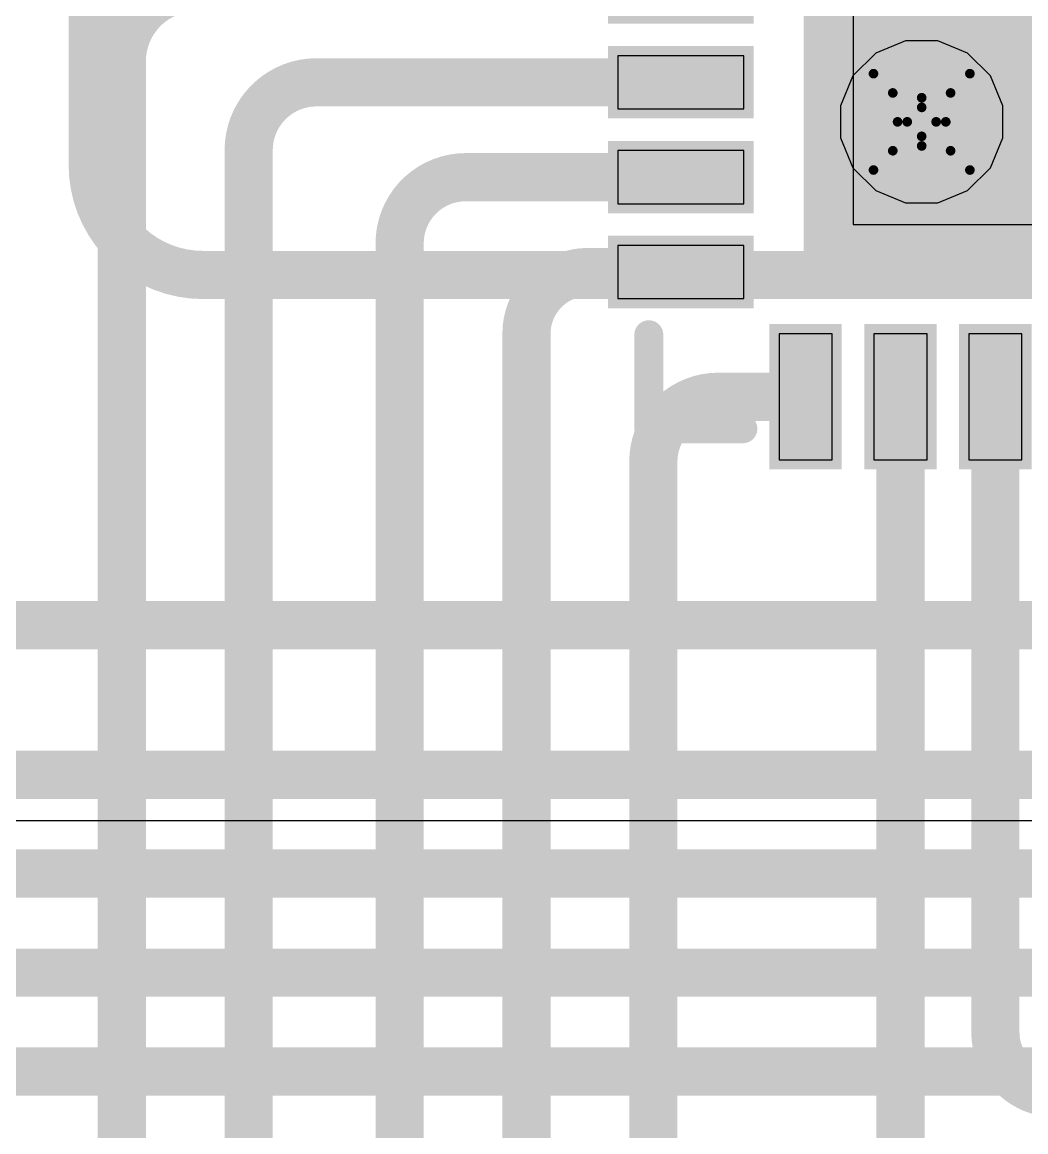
# Model space of a CAD drawing. Header units: inches. Extents: x -2 to 5376, y -4 to 5426.
# Drawn here: x 72.27 to 77.56, y 26.58 to 32.43 of the extents above; entities that cross this region are included whole.
import ezdxf

# ---------------------------------------------------------------- set-up
doc = ezdxf.new("R2010")
doc.units = ezdxf.units.IN
for name, color, linetype in [('Bottom Layer', 5, 'Continuous'), ('Drill Drawing', 1, 'Continuous'), ('Layer 1', 16, 'Continuous'), ('Layer 2', 76, 'Continuous'), ('Top Layer', 1, 'Continuous'), ('Top Overlay', 2, 'Continuous'), ('Top Paste', 8, 'Continuous'), ('Top Solder', 216, 'Continuous'), ('Via Holes', 16, 'Continuous')]:
    doc.layers.add(name, color=color, linetype=linetype)

# ---------------------------------------------------------------- blocks, each defined once
blk = doc.blocks.new('40_LFCSP_WQ__6_6__146')
at = {"layer": 'Top Layer'}
for points in [[(2.21, 2.21), (2.21, -2.21), (-2.21, -2.21), (-2.21, 2.21)], [(-2.575, -1.1099), (-2.575, -1.3899), (-3.24, -1.3899), (-3.24, -1.1099)], [(-2.575, -1.6101), (-2.575, -1.8901), (-3.24, -1.8901), (-3.24, -1.6101)], [(-2.575, -2.1099), (-2.575, -2.3899), (-3.24, -2.3899), (-3.24, -2.1099)], [(-2.1099, -2.575), (-2.1099, -3.24), (-2.3899, -3.24), (-2.3899, -2.575)], [(-1.6101, -2.575), (-1.6101, -3.24), (-1.8901, -3.24), (-1.8901, -2.575)], [(-1.1099, -2.575), (-1.1099, -3.24), (-1.3899, -3.24), (-1.3899, -2.575)]]:
    blk.add_hatch(color=1, dxfattribs=at).paths.add_polyline_path(points)
at = {"layer": 'Top Solder'}
for points in [[(2.2608, 2.2608), (2.2608, -2.2608), (-2.2608, -2.2608), (-2.2608, 2.2608)], [(-2.5242, -0.5593), (-2.5242, -0.9409), (-3.2908, -0.9409), (-3.2908, -0.5593)], [(-2.5242, -1.0591), (-2.5242, -1.4407), (-3.2908, -1.4407), (-3.2908, -1.0591)], [(-2.5242, -1.5593), (-2.5242, -1.9409), (-3.2908, -1.9409), (-3.2908, -1.5593)], [(-2.5242, -2.0591), (-2.5242, -2.4407), (-3.2908, -2.4407), (-3.2908, -2.0591)], [(-2.0591, -2.5242), (-2.0591, -3.2908), (-2.4407, -3.2908), (-2.4407, -2.5242)], [(-1.5593, -2.5242), (-1.5593, -3.2908), (-1.9409, -3.2908), (-1.9409, -2.5242)], [(-1.0591, -2.5242), (-1.0591, -3.2908), (-1.4407, -3.2908), (-1.4407, -2.5242)]]:
    blk.add_hatch(color=216, dxfattribs=at).paths.add_polyline_path(points)
at = {"layer": 'Top Overlay'}
for points in [[(-3.0762, -3.0762, 0.1524, 0.1524, 0), (-3.0762, -2.5805, 0.1524, 0.1524, 0)], [(-3.0762, -3.0762, 0.1524, 0.1524, 0), (-2.5805, -3.0762, 0.1524, 0.1524, 0)]]:
    blk.add_lwpolyline(points, format="xyseb", dxfattribs=at)
for points in [[(-3.1143, -2.5805, 0.0762, 0.0762, 1), (-3.0381, -2.5805, 0.0762, 0.0762, 1)], [(-3.1143, -3.0762, 0.0762, 0.0762, 1), (-3.0381, -3.0762, 0.0762, 0.0762, 1)], [(-3.1143, -3.0762, 0.0762, 0.0762, 1), (-3.0381, -3.0762, 0.0762, 0.0762, 1)], [(-2.6186, -3.0762, 0.0762, 0.0762, 1), (-2.5424, -3.0762, 0.0762, 0.0762, 1)]]:
    blk.add_lwpolyline(points, format="xyseb", close=True, dxfattribs=at)
at = {"layer": 'Top Paste'}
for p, q in [((-2, 2), (-2, -2)), ((-2.575, -1.11), (-3.24, -1.11)), ((-3.24, -1.11), (-3.24, -1.39)), ((-2.575, -1.11), (-2.575, -1.11)), ((-2.575, -1.39), (-2.575, -1.11)), ((-3.24, -1.39), (-2.575, -1.39)), ((-2.575, -1.61), (-3.24, -1.61)), ((-3.24, -1.61), (-3.24, -1.89)), ((-2.575, -1.61), (-2.575, -1.61)), ((-2.575, -1.89), (-2.575, -1.61)), ((-3.24, -1.89), (-2.575, -1.89)), ((-2, -2), (-2, -2)), ((-2, -2), (2, -2)), ((-2.575, -2.11), (-3.24, -2.11)), ((-3.24, -2.11), (-3.24, -2.39)), ((-2.575, -2.11), (-2.575, -2.11)), ((-2.575, -2.39), (-2.575, -2.11)), ((-3.24, -2.39), (-2.575, -2.39)), ((-2.11, -2.575), (-2.39, -2.575)), ((-2.39, -2.575), (-2.39, -3.24)), ((-2.11, -2.575), (-2.11, -2.575)), ((-2.11, -3.24), (-2.11, -2.575)), ((-1.61, -2.575), (-1.89, -2.575)), ((-1.89, -2.575), (-1.89, -3.24)), ((-1.61, -2.575), (-1.61, -2.575)), ((-1.61, -3.24), (-1.61, -2.575)), ((-1.11, -2.575), (-1.39, -2.575)), ((-1.39, -2.575), (-1.39, -3.24)), ((-1.11, -2.575), (-1.11, -2.575)), ((-1.11, -3.24), (-1.11, -2.575)), ((-2.39, -3.24), (-2.11, -3.24)), ((-1.89, -3.24), (-1.61, -3.24)), ((-1.39, -3.24), (-1.11, -3.24))]:
    blk.add_line(p, q, dxfattribs=at)

msp = doc.modelspace()

# ---------------------------------------------------------------- hatches: boundary and pattern name
at = {"layer": 'Bottom Layer'}
h = msp.add_hatch(color=5, dxfattribs=at)
edge = h.paths.add_edge_path()
edge.add_arc((77.0128, 31.9046), 0.3, 0, 360)
at = {"layer": 'Layer 1'}
h = msp.add_hatch(color=16, dxfattribs=at)
edge = h.paths.add_edge_path()
edge.add_arc((77.0128, 31.9046), 0.3, 0, 360)
at = {"layer": 'Layer 2'}
h = msp.add_hatch(color=76, dxfattribs=at)
edge = h.paths.add_edge_path()
edge.add_arc((77.0128, 31.9046), 0.3, 0, 360)
at = {"layer": 'Top Layer'}
h = msp.add_hatch(color=1, dxfattribs=at)
edge = h.paths.add_edge_path()
edge.add_arc((77.0128, 31.9046), 0.3, 0, 360)
at = {"layer": 'Via Holes'}
h = msp.add_hatch(color=7, dxfattribs=at)
edge = h.paths.add_edge_path()
edge.add_arc((77.0128, 31.9046), 0.15, 0, 360)

# ---------------------------------------------------------------- linework, layer by layer
at = {"layer": 'Bottom Layer'}
for points in [[(72.644, 31.6777, 0.254, 0.254, 0), (72.644, 39.5615, 0.254, 0.254, 0)], [(73.2241, 31.0976, 0.254, 0.254, -0.414214), (72.644, 31.6777, 0.254, 0.254, 0)], [(73.2241, 31.0976, 0.254, 0.254, 0), (95.3912, 31.0976, 0.254, 0.254, 0)], [(32.9419, 29.252, 0.254, 0.254, 0), (80.4011, 29.252, 0.254, 0.254, 0)], [(32.4096, 28.4624, 0.254, 0.254, 0), (81.429, 28.4624, 0.254, 0.254, 0)], [(31.8, 27.943, 0.254, 0.254, 0), (82.1158, 27.943, 0.254, 0.254, 0)], [(31.2384, 27.4201, 0.254, 0.254, 0), (82.9551, 27.4201, 0.254, 0.254, 0)], [(30.6829, 26.8989, 0.254, 0.254, 0), (83.7131, 26.8989, 0.254, 0.254, 0)]]:
    msp.add_lwpolyline(points, format="xyseb", dxfattribs=at)
for points in [[(72.5805, 31.6777, 0.127, 0.127, 1), (72.7075, 31.6777, 0.127, 0.127, 1)], [(72.5805, 31.6777, 0.127, 0.127, 1), (72.7075, 31.6777, 0.127, 0.127, 1)], [(73.1606, 31.0976, 0.127, 0.127, 1), (73.2876, 31.0976, 0.127, 0.127, 1)], [(73.1606, 31.0976, 0.127, 0.127, 1), (73.2876, 31.0976, 0.127, 0.127, 1)]]:
    msp.add_lwpolyline(points, format="xyseb", close=True, dxfattribs=at)
at = {"layer": 'Drill Drawing'}
for points in [[(76.7588, 32.1586, 0.0508, 0.0508, 0), (77.0128, 32.0316, 0.0508, 0.0508, 0)], [(76.7588, 32.1586, 0.0508, 0.0508, 0), (76.8858, 31.9046, 0.0508, 0.0508, 0)], [(77.0128, 32.0316, 0.0508, 0.0508, 0), (77.2668, 32.1586, 0.0508, 0.0508, 0)], [(77.1398, 31.9046, 0.0508, 0.0508, 0), (77.2668, 32.1586, 0.0508, 0.0508, 0)], [(76.8604, 32.057, 0.0508, 0.0508, 0), (77.0128, 31.9808, 0.0508, 0.0508, 0)], [(76.8604, 32.057, 0.0508, 0.0508, 0), (76.9366, 31.9046, 0.0508, 0.0508, 0)], [(77.0128, 31.9808, 0.0508, 0.0508, 0), (77.1652, 32.057, 0.0508, 0.0508, 0)], [(77.089, 31.9046, 0.0508, 0.0508, 0), (77.1652, 32.057, 0.0508, 0.0508, 0)], [(76.7588, 31.6506, 0.0508, 0.0508, 0), (76.8858, 31.9046, 0.0508, 0.0508, 0)], [(76.8604, 31.7522, 0.0508, 0.0508, 0), (76.9366, 31.9046, 0.0508, 0.0508, 0)], [(77.089, 31.9046, 0.0508, 0.0508, 0), (77.1652, 31.7522, 0.0508, 0.0508, 0)], [(77.1398, 31.9046, 0.0508, 0.0508, 0), (77.2668, 31.6506, 0.0508, 0.0508, 0)], [(76.8604, 31.7522, 0.0508, 0.0508, 0), (77.0128, 31.8284, 0.0508, 0.0508, 0)], [(77.0128, 31.8284, 0.0508, 0.0508, 0), (77.1652, 31.7522, 0.0508, 0.0508, 0)], [(76.7588, 31.6506, 0.0508, 0.0508, 0), (77.0128, 31.7776, 0.0508, 0.0508, 0)], [(77.0128, 31.7776, 0.0508, 0.0508, 0), (77.2668, 31.6506, 0.0508, 0.0508, 0)]]:
    msp.add_lwpolyline(points, format="xyseb", dxfattribs=at)
for points in [[(76.7461, 32.1586, 0.0254, 0.0254, 1), (76.7715, 32.1586, 0.0254, 0.0254, 1)], [(76.7461, 32.1586, 0.0254, 0.0254, 1), (76.7715, 32.1586, 0.0254, 0.0254, 1)], [(77.2541, 32.1586, 0.0254, 0.0254, 1), (77.2795, 32.1586, 0.0254, 0.0254, 1)], [(77.2541, 32.1586, 0.0254, 0.0254, 1), (77.2795, 32.1586, 0.0254, 0.0254, 1)], [(76.8477, 32.057, 0.0254, 0.0254, 1), (76.8731, 32.057, 0.0254, 0.0254, 1)], [(76.8477, 32.057, 0.0254, 0.0254, 1), (76.8731, 32.057, 0.0254, 0.0254, 1)], [(77.0001, 32.0316, 0.0254, 0.0254, 1), (77.0255, 32.0316, 0.0254, 0.0254, 1)], [(77.0001, 32.0316, 0.0254, 0.0254, 1), (77.0255, 32.0316, 0.0254, 0.0254, 1)], [(77.1525, 32.057, 0.0254, 0.0254, 1), (77.1779, 32.057, 0.0254, 0.0254, 1)], [(77.1525, 32.057, 0.0254, 0.0254, 1), (77.1779, 32.057, 0.0254, 0.0254, 1)], [(77.0001, 31.9808, 0.0254, 0.0254, 1), (77.0255, 31.9808, 0.0254, 0.0254, 1)], [(77.0001, 31.9808, 0.0254, 0.0254, 1), (77.0255, 31.9808, 0.0254, 0.0254, 1)], [(76.8731, 31.9046, 0.0254, 0.0254, 1), (76.8985, 31.9046, 0.0254, 0.0254, 1)], [(76.8731, 31.9046, 0.0254, 0.0254, 1), (76.8985, 31.9046, 0.0254, 0.0254, 1)], [(76.9239, 31.9046, 0.0254, 0.0254, 1), (76.9493, 31.9046, 0.0254, 0.0254, 1)], [(76.9239, 31.9046, 0.0254, 0.0254, 1), (76.9493, 31.9046, 0.0254, 0.0254, 1)], [(77.0763, 31.9046, 0.0254, 0.0254, 1), (77.1017, 31.9046, 0.0254, 0.0254, 1)], [(77.0763, 31.9046, 0.0254, 0.0254, 1), (77.1017, 31.9046, 0.0254, 0.0254, 1)], [(77.1271, 31.9046, 0.0254, 0.0254, 1), (77.1525, 31.9046, 0.0254, 0.0254, 1)], [(77.1271, 31.9046, 0.0254, 0.0254, 1), (77.1525, 31.9046, 0.0254, 0.0254, 1)], [(77.0001, 31.8284, 0.0254, 0.0254, 1), (77.0255, 31.8284, 0.0254, 0.0254, 1)], [(77.0001, 31.8284, 0.0254, 0.0254, 1), (77.0255, 31.8284, 0.0254, 0.0254, 1)], [(76.8477, 31.7522, 0.0254, 0.0254, 1), (76.8731, 31.7522, 0.0254, 0.0254, 1)], [(76.8477, 31.7522, 0.0254, 0.0254, 1), (76.8731, 31.7522, 0.0254, 0.0254, 1)], [(77.0001, 31.7776, 0.0254, 0.0254, 1), (77.0255, 31.7776, 0.0254, 0.0254, 1)], [(77.0001, 31.7776, 0.0254, 0.0254, 1), (77.0255, 31.7776, 0.0254, 0.0254, 1)], [(77.1525, 31.7522, 0.0254, 0.0254, 1), (77.1779, 31.7522, 0.0254, 0.0254, 1)], [(77.1525, 31.7522, 0.0254, 0.0254, 1), (77.1779, 31.7522, 0.0254, 0.0254, 1)], [(76.7461, 31.6506, 0.0254, 0.0254, 1), (76.7715, 31.6506, 0.0254, 0.0254, 1)], [(76.7461, 31.6506, 0.0254, 0.0254, 1), (76.7715, 31.6506, 0.0254, 0.0254, 1)], [(77.2541, 31.6506, 0.0254, 0.0254, 1), (77.2795, 31.6506, 0.0254, 0.0254, 1)], [(77.2541, 31.6506, 0.0254, 0.0254, 1), (77.2795, 31.6506, 0.0254, 0.0254, 1)]]:
    msp.add_lwpolyline(points, format="xyseb", close=True, dxfattribs=at)
at = {"layer": 'Layer 2'}
for p, q in [((76.9279, 32.3316), (76.7709, 32.2666)), ((77.0977, 32.3316), (76.9279, 32.3316)), ((77.2547, 32.2666), (77.0977, 32.3316)), ((76.7709, 32.2666), (76.6508, 32.1464)), ((77.3748, 32.1464), (77.2547, 32.2666)), ((76.6508, 32.1464), (76.5858, 31.9895)), ((77.4398, 31.9895), (77.3748, 32.1464)), ((76.5858, 31.9895), (76.5858, 31.8196)), ((77.4398, 31.8196), (77.4398, 31.9895)), ((76.5858, 31.8196), (76.6508, 31.6627)), ((77.3748, 31.6627), (77.4398, 31.8196)), ((76.6508, 31.6627), (76.7709, 31.5426)), ((77.2547, 31.5426), (77.3748, 31.6627)), ((76.7709, 31.5426), (76.9279, 31.4776)), ((77.0977, 31.4776), (77.2547, 31.5426)), ((76.9279, 31.4776), (77.0977, 31.4776)), ((105.2558, 28.2194), (69.194, 28.2194))]:
    msp.add_line(p, q, dxfattribs=at)
at = {"layer": 'Top Layer'}
for points in [[(72.7975, 32.2248, 0.254, 0.254, -0.414214), (73.1857, 32.6129, 0.254, 0.254, 0)], [(72.7975, 23.4862, 0.254, 0.254, 0), (72.7975, 32.2248, 0.254, 0.254, 0)], [(73.466, 31.7555, 0.254, 0.254, -0.414214), (73.8236, 32.113, 0.254, 0.254, 0)], [(73.8236, 32.113, 0.254, 0.254, 0), (73.9939, 32.113, 0.254, 0.254, 0)], [(73.9939, 32.113, 0.254, 0.254, 0), (75.7435, 32.113, 0.254, 0.254, 0)], [(73.466, 22.902, 0.254, 0.254, 0), (73.466, 31.7555, 0.254, 0.254, 0)], [(74.2615, 31.2644, 0.254, 0.254, -0.414214), (74.61, 31.6129, 0.254, 0.254, 0)], [(74.61, 31.6129, 0.254, 0.254, 0), (75.7435, 31.6129, 0.254, 0.254, 0)], [(74.2615, 22.902, 0.254, 0.254, 0), (74.2615, 31.2644, 0.254, 0.254, 0)], [(74.93, 30.7879, 0.254, 0.254, -0.414214), (75.2551, 31.113, 0.254, 0.254, 0)], [(75.2551, 31.113, 0.254, 0.254, 0), (75.7435, 31.113, 0.254, 0.254, 0)], [(74.93, 23.4862, 0.254, 0.254, 0), (74.93, 30.7879, 0.254, 0.254, 0)], [(75.5985, 30.1141, 0.254, 0.254, -0.414214), (75.9398, 30.4554, 0.254, 0.254, 0)], [(75.9398, 30.4554, 0.254, 0.254, 0), (76.4011, 30.4554, 0.254, 0.254, 0)], [(76.9009, 25.6794, 0.254, 0.254, 0), (76.9009, 30.4554, 0.254, 0.254, 0)], [(77.4011, 27.1052, 0.254, 0.254, 0), (77.4011, 30.4554, 0.254, 0.254, 0)], [(75.5985, 25.019, 0.254, 0.254, 0), (75.5985, 30.1141, 0.254, 0.254, 0)], [(77.7219, 26.7843, 0.254, 0.254, -0.414214), (77.4011, 27.1052, 0.254, 0.254, 0)]]:
    msp.add_lwpolyline(points, format="xyseb", dxfattribs=at)
for points in [[(72.734, 32.2248, 0.127, 0.127, 1), (72.861, 32.2248, 0.127, 0.127, 1)], [(72.734, 32.2248, 0.127, 0.127, 1), (72.861, 32.2248, 0.127, 0.127, 1)], [(73.7601, 32.113, 0.127, 0.127, 1), (73.8871, 32.113, 0.127, 0.127, 1)], [(73.7601, 32.113, 0.127, 0.127, 1), (73.8871, 32.113, 0.127, 0.127, 1)], [(73.9304, 32.113, 0.127, 0.127, 1), (74.0574, 32.113, 0.127, 0.127, 1)], [(73.9304, 32.113, 0.127, 0.127, 1), (74.0574, 32.113, 0.127, 0.127, 1)], [(75.68, 32.113, 0.127, 0.127, 1), (75.807, 32.113, 0.127, 0.127, 1)], [(73.4025, 31.7555, 0.127, 0.127, 1), (73.5295, 31.7555, 0.127, 0.127, 1)], [(73.4025, 31.7555, 0.127, 0.127, 1), (73.5295, 31.7555, 0.127, 0.127, 1)], [(74.5465, 31.6129, 0.127, 0.127, 1), (74.6735, 31.6129, 0.127, 0.127, 1)], [(74.5465, 31.6129, 0.127, 0.127, 1), (74.6735, 31.6129, 0.127, 0.127, 1)], [(75.68, 31.6129, 0.127, 0.127, 1), (75.807, 31.6129, 0.127, 0.127, 1)], [(74.198, 31.2644, 0.127, 0.127, 1), (74.325, 31.2644, 0.127, 0.127, 1)], [(74.198, 31.2644, 0.127, 0.127, 1), (74.325, 31.2644, 0.127, 0.127, 1)], [(75.1916, 31.113, 0.127, 0.127, 1), (75.3186, 31.113, 0.127, 0.127, 1)], [(75.1916, 31.113, 0.127, 0.127, 1), (75.3186, 31.113, 0.127, 0.127, 1)], [(75.68, 31.113, 0.127, 0.127, 1), (75.807, 31.113, 0.127, 0.127, 1)], [(74.8665, 30.7879, 0.127, 0.127, 1), (74.9935, 30.7879, 0.127, 0.127, 1)], [(74.8665, 30.7879, 0.127, 0.127, 1), (74.9935, 30.7879, 0.127, 0.127, 1)], [(75.8763, 30.4554, 0.127, 0.127, 1), (76.0033, 30.4554, 0.127, 0.127, 1)], [(75.8763, 30.4554, 0.127, 0.127, 1), (76.0033, 30.4554, 0.127, 0.127, 1)], [(76.3376, 30.4554, 0.127, 0.127, 1), (76.4646, 30.4554, 0.127, 0.127, 1)], [(76.8374, 30.4554, 0.127, 0.127, 1), (76.9644, 30.4554, 0.127, 0.127, 1)], [(77.3376, 30.4554, 0.127, 0.127, 1), (77.4646, 30.4554, 0.127, 0.127, 1)], [(75.535, 30.1141, 0.127, 0.127, 1), (75.662, 30.1141, 0.127, 0.127, 1)], [(75.535, 30.1141, 0.127, 0.127, 1), (75.662, 30.1141, 0.127, 0.127, 1)], [(77.3376, 27.1052, 0.127, 0.127, 1), (77.4646, 27.1052, 0.127, 0.127, 1)], [(77.3376, 27.1052, 0.127, 0.127, 1), (77.4646, 27.1052, 0.127, 0.127, 1)]]:
    msp.add_lwpolyline(points, format="xyseb", close=True, dxfattribs=at)

# ---------------------------------------------------------------- block references
msp.add_blockref('40_LFCSP_WQ__6_6__146', (78.651, 33.363))

doc.saveas('drawing.dxf')
